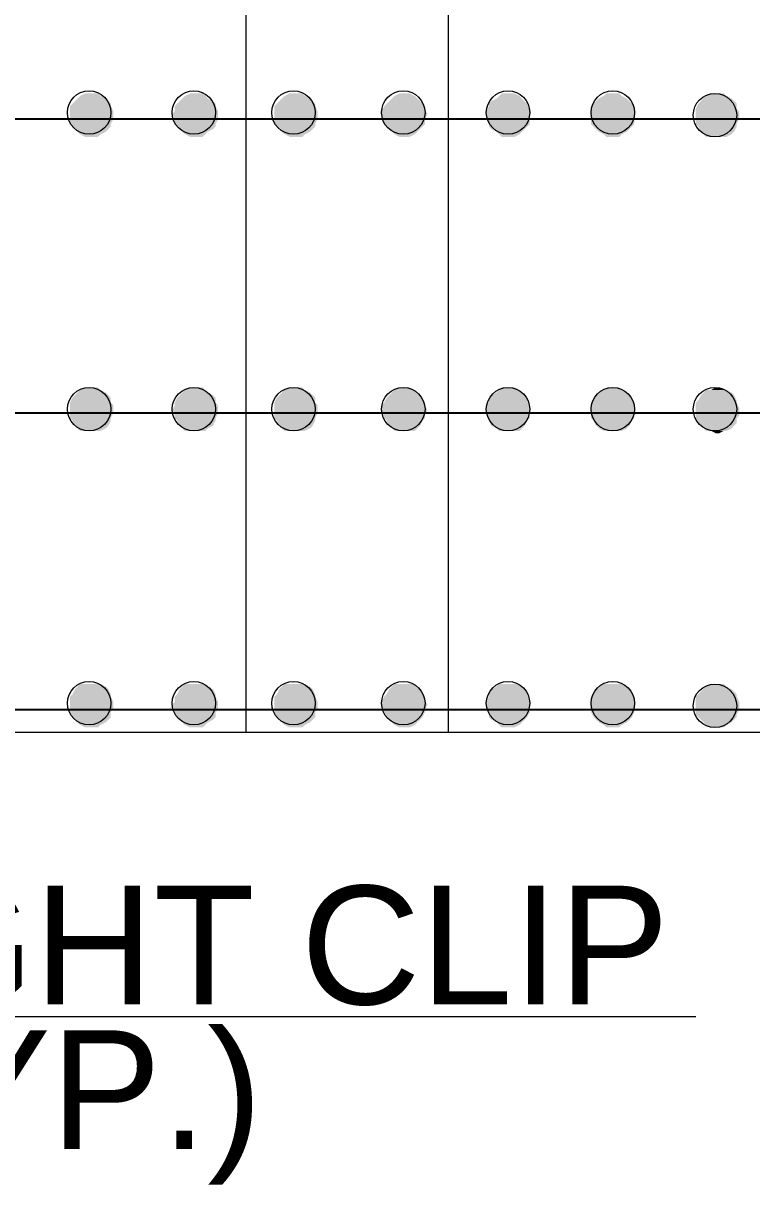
# Model space of a CAD drawing. Header units: inches. Extents: x 2 to 136, y 1 to 96.
# Drawn here: x 49.02 to 54.61, y 41.48 to 50.38 of the extents above; entities that cross this region are included whole.
import ezdxf

# ---------------------------------------------------------------- set-up
doc = ezdxf.new("R2010")
doc.units = ezdxf.units.IN
doc.header["$MEASUREMENT"] = 0
doc.layers.add('PDF_COLUMN', color=251, linetype='Continuous', true_color=0x636466)
doc.layers.add('PDF_Outer Line', color=165, linetype='Continuous', true_color=0x5258ac)
doc.layers.add('PDF_Girt', color=7, linetype='Continuous')
doc.layers.add('PDF_Text', color=7, linetype='Continuous')
doc.styles.add('PDF Arial', font='arial.ttf')

msp = doc.modelspace()

# ---------------------------------------------------------------- linework, layer by layer
at = {"layer": 'PDF_COLUMN', "lineweight": 0}
for centre in [(49.5282, 49.6914), (50.3311, 49.6914), (52.7397, 49.6914), (53.5426, 49.6914), (54.326, 49.6718), (49.5282, 47.4198), (50.3311, 47.4198), (52.7397, 47.4198), (53.5426, 47.4198), (54.326, 47.4198), (49.5282, 45.1677), (50.3311, 45.1677), (52.7397, 45.1677), (53.5426, 45.1677), (54.326, 45.1481)]:
    msp.add_circle(centre, 0.1665, dxfattribs=at)
at = {"layer": 'PDF_COLUMN', "color": 7, "lineweight": 0}
for centre in [(51.0948, 49.6914), (51.9368, 49.6914), (51.0948, 47.4198), (51.9368, 47.4198), (51.0948, 45.1677), (51.9368, 45.1677)]:
    msp.add_circle(centre, 0.1665, dxfattribs=at)
at = {"layer": 'PDF_COLUMN', "transparency": 33554559}
for points in [[(49.4988, 49.8382), (49.6163, 49.8186), (49.4596, 49.8186)], [(49.538, 49.8382), (49.5967, 49.8382), (49.4988, 49.8382)], [(49.5967, 49.8382), (49.4988, 49.8382), (49.6163, 49.8186)], [(49.5575, 49.8382), (49.538, 49.8382), (49.5967, 49.8382)], [(50.3017, 49.8382), (50.4192, 49.8186), (50.2625, 49.8186)], [(50.3213, 49.8382), (50.3996, 49.8382), (50.3017, 49.8382)], [(50.3996, 49.8382), (50.3017, 49.8382), (50.4192, 49.8186)], [(50.3604, 49.8382), (50.3213, 49.8382), (50.3996, 49.8382)], [(52.6908, 49.8382), (52.8279, 49.8186), (52.6712, 49.8186)], [(52.73, 49.8382), (52.7887, 49.8382), (52.6908, 49.8382)], [(52.7887, 49.8382), (52.6908, 49.8382), (52.8279, 49.8186)], [(52.7691, 49.8382), (52.73, 49.8382), (52.7887, 49.8382)], [(53.4937, 49.8382), (53.6112, 49.8186), (53.4741, 49.8186)], [(53.5328, 49.8382), (53.5916, 49.8382), (53.4937, 49.8382)], [(53.5916, 49.8382), (53.4937, 49.8382), (53.6112, 49.8186)], [(53.5524, 49.8382), (53.5328, 49.8382), (53.5916, 49.8382)], [(54.2966, 49.8382), (54.4141, 49.8186), (54.2574, 49.8186)], [(54.3357, 49.8382), (54.3945, 49.8382), (54.2966, 49.8382)], [(54.3945, 49.8382), (54.2966, 49.8382), (54.4141, 49.8186)], [(54.3553, 49.8382), (54.3357, 49.8382), (54.3945, 49.8382)], [(49.4009, 49.7599), (49.6946, 49.7403), (49.3813, 49.7403)], [(49.6946, 49.7403), (49.3813, 49.7403), (49.7142, 49.7011)], [(49.3813, 49.7403), (49.7142, 49.7011), (49.3813, 49.7011)], [(49.4205, 49.7795), (49.6946, 49.7599), (49.4009, 49.7599)], [(49.6946, 49.7599), (49.4009, 49.7599), (49.6946, 49.7403)], [(49.44, 49.7991), (49.675, 49.7795), (49.4205, 49.7795)], [(49.675, 49.7795), (49.4205, 49.7795), (49.6946, 49.7599)], [(49.4596, 49.8186), (49.6555, 49.7991), (49.44, 49.7991)], [(49.6555, 49.7991), (49.44, 49.7991), (49.675, 49.7795)], [(49.6163, 49.8186), (49.4596, 49.8186), (49.6555, 49.7991)], [(50.2038, 49.7599), (50.4975, 49.7403), (50.1842, 49.7403)], [(50.4975, 49.7403), (50.1842, 49.7403), (50.5171, 49.7011)], [(50.1842, 49.7403), (50.5171, 49.7011), (50.1842, 49.7011)], [(50.2234, 49.7795), (50.4975, 49.7599), (50.2038, 49.7599)], [(50.4975, 49.7599), (50.2038, 49.7599), (50.4975, 49.7403)], [(50.2429, 49.7991), (50.4779, 49.7795), (50.2234, 49.7795)], [(50.4779, 49.7795), (50.2234, 49.7795), (50.4975, 49.7599)], [(50.2625, 49.8186), (50.4388, 49.7991), (50.2429, 49.7991)], [(50.4388, 49.7991), (50.2429, 49.7991), (50.4779, 49.7795)], [(50.4192, 49.8186), (50.2625, 49.8186), (50.4388, 49.7991)], [(52.5929, 49.7403), (52.9062, 49.7011), (52.5733, 49.7011)], [(52.6125, 49.7795), (52.8866, 49.7599), (52.5929, 49.7599)], [(52.8866, 49.7599), (52.5929, 49.7599), (52.9062, 49.7403)], [(52.5929, 49.7599), (52.9062, 49.7403), (52.5929, 49.7403)], [(52.9062, 49.7403), (52.5929, 49.7403), (52.9062, 49.7011)], [(52.6516, 49.7991), (52.867, 49.7795), (52.6125, 49.7795)], [(52.867, 49.7795), (52.6125, 49.7795), (52.8866, 49.7599)], [(52.6712, 49.8186), (52.8474, 49.7991), (52.6516, 49.7991)], [(52.8474, 49.7991), (52.6516, 49.7991), (52.867, 49.7795)], [(52.8279, 49.8186), (52.6712, 49.8186), (52.8474, 49.7991)], [(53.3958, 49.7599), (53.7091, 49.7403), (53.3762, 49.7403)], [(53.7091, 49.7403), (53.3762, 49.7403), (53.7091, 49.7011)], [(53.3762, 49.7403), (53.7091, 49.7011), (53.3762, 49.7011)], [(53.4154, 49.7795), (53.6895, 49.7599), (53.3958, 49.7599)], [(53.6895, 49.7599), (53.3958, 49.7599), (53.7091, 49.7403)], [(53.4349, 49.7991), (53.6699, 49.7795), (53.4154, 49.7795)], [(53.6699, 49.7795), (53.4154, 49.7795), (53.6895, 49.7599)], [(53.4741, 49.8186), (53.6503, 49.7991), (53.4349, 49.7991)], [(53.6503, 49.7991), (53.4349, 49.7991), (53.6699, 49.7795)], [(53.6112, 49.8186), (53.4741, 49.8186), (53.6503, 49.7991)], [(54.1987, 49.7599), (54.4924, 49.7207), (54.1791, 49.7207)], [(54.2182, 49.7795), (54.4924, 49.7599), (54.1987, 49.7599)], [(54.4924, 49.7599), (54.1987, 49.7599), (54.4924, 49.7207)], [(54.2378, 49.7991), (54.4728, 49.7795), (54.2182, 49.7795)], [(54.4728, 49.7795), (54.2182, 49.7795), (54.4924, 49.7599)], [(54.2574, 49.8186), (54.4532, 49.7991), (54.2378, 49.7991)], [(54.4532, 49.7991), (54.2378, 49.7991), (54.4728, 49.7795)], [(54.4141, 49.8186), (54.2574, 49.8186), (54.4532, 49.7991)], [(49.7142, 49.7011), (49.3813, 49.7011), (49.7142, 49.6816)], [(49.3813, 49.7011), (49.7142, 49.6816), (49.3813, 49.6816)], [(49.7142, 49.6816), (49.3813, 49.6816), (49.7142, 49.6424)], [(49.3813, 49.6816), (49.7142, 49.6424), (49.3813, 49.6424)], [(50.1842, 49.7011), (50.5171, 49.6816), (50.1646, 49.6816)], [(50.5171, 49.6816), (50.1646, 49.6816), (50.5171, 49.6424)], [(50.1646, 49.6816), (50.5171, 49.6424), (50.1842, 49.6424)], [(50.5171, 49.7011), (50.1842, 49.7011), (50.5171, 49.6816)], [(52.9062, 49.7011), (52.5733, 49.7011), (52.9062, 49.6816)], [(52.5733, 49.7011), (52.9062, 49.6816), (52.5733, 49.6816)], [(52.9062, 49.6816), (52.5733, 49.6816), (52.9062, 49.6424)], [(52.5733, 49.6816), (52.9062, 49.6424), (52.5733, 49.6424)], [(53.7091, 49.7011), (53.3762, 49.7011), (53.7091, 49.6816)], [(53.3762, 49.7011), (53.7091, 49.6816), (53.3762, 49.6816)], [(53.7091, 49.6816), (53.3762, 49.6816), (53.7091, 49.6424)], [(53.3762, 49.6816), (53.7091, 49.6424), (53.3762, 49.6424)], [(54.4924, 49.7207), (54.1791, 49.7207), (54.512, 49.7011)], [(54.1791, 49.7207), (54.512, 49.7011), (54.1791, 49.7011)], [(54.512, 49.7011), (54.1791, 49.7011), (54.512, 49.662)], [(54.1791, 49.7011), (54.512, 49.662), (54.1791, 49.662)], [(54.512, 49.662), (54.1791, 49.662), (54.512, 49.6424)], [(54.1791, 49.662), (54.512, 49.6424), (54.1791, 49.6424)], [(49.7142, 49.6424), (49.3813, 49.6424), (49.6946, 49.6032)], [(49.3813, 49.6424), (49.6946, 49.6032), (49.3813, 49.6032)], [(49.6946, 49.6032), (49.3813, 49.6032), (49.6946, 49.5836)], [(49.3813, 49.6032), (49.6946, 49.5836), (49.4009, 49.5836)], [(49.6946, 49.5836), (49.4009, 49.5836), (49.675, 49.5641)], [(49.4009, 49.5836), (49.675, 49.5641), (49.4205, 49.5641)], [(49.675, 49.5641), (49.4205, 49.5641), (49.6555, 49.5445)], [(49.4205, 49.5641), (49.6555, 49.5445), (49.44, 49.5445)], [(50.5171, 49.6424), (50.1842, 49.6424), (50.4975, 49.6032)], [(50.1842, 49.6424), (50.4975, 49.6032), (50.1842, 49.6032)], [(50.4975, 49.6032), (50.1842, 49.6032), (50.4975, 49.5836)], [(50.1842, 49.6032), (50.4975, 49.5836), (50.2038, 49.5836)], [(50.4975, 49.5836), (50.2038, 49.5836), (50.4779, 49.5641)], [(50.2038, 49.5836), (50.4779, 49.5641), (50.2234, 49.5641)], [(50.4779, 49.5641), (50.2234, 49.5641), (50.4388, 49.5445)], [(50.2234, 49.5641), (50.4388, 49.5445), (50.2429, 49.5445)], [(52.9062, 49.6424), (52.5733, 49.6424), (52.9062, 49.6032)], [(52.5733, 49.6424), (52.9062, 49.6032), (52.5929, 49.6032)], [(52.9062, 49.6032), (52.5929, 49.6032), (52.8866, 49.5836)], [(52.5929, 49.6032), (52.8866, 49.5836), (52.5929, 49.5836)], [(52.8866, 49.5836), (52.5929, 49.5836), (52.867, 49.5641)], [(52.5929, 49.5836), (52.867, 49.5641), (52.6125, 49.5641)], [(52.867, 49.5641), (52.6125, 49.5641), (52.8474, 49.5445)], [(52.6125, 49.5641), (52.8474, 49.5445), (52.6516, 49.5445)], [(53.7091, 49.6424), (53.3762, 49.6424), (53.7091, 49.6032)], [(53.3762, 49.6424), (53.7091, 49.6032), (53.3762, 49.6032)], [(53.7091, 49.6032), (53.3762, 49.6032), (53.6895, 49.5836)], [(53.3762, 49.6032), (53.6895, 49.5836), (53.3958, 49.5836)], [(53.6895, 49.5836), (53.3958, 49.5836), (53.6699, 49.5641)], [(53.3958, 49.5836), (53.6699, 49.5641), (53.4154, 49.5641)], [(53.6699, 49.5641), (53.4154, 49.5641), (53.6503, 49.5445)], [(53.4154, 49.5641), (53.6503, 49.5445), (53.4349, 49.5445)], [(54.512, 49.6424), (54.1791, 49.6424), (54.4924, 49.6032)], [(54.1791, 49.6424), (54.4924, 49.6032), (54.1791, 49.6032)], [(54.4924, 49.6032), (54.1791, 49.6032), (54.4924, 49.5836)], [(54.1791, 49.6032), (54.4924, 49.5836), (54.1987, 49.5836)], [(54.4924, 49.5836), (54.1987, 49.5836), (54.4728, 49.5445)], [(54.1987, 49.5836), (54.4728, 49.5445), (54.2182, 49.5445)], [(49.6555, 49.5445), (49.44, 49.5445), (49.6163, 49.5249)], [(49.44, 49.5445), (49.6163, 49.5249), (49.4596, 49.5249)], [(49.6163, 49.5249), (49.4596, 49.5249), (49.5967, 49.5053)], [(49.4596, 49.5249), (49.5967, 49.5053), (49.4988, 49.5053)], [(49.5967, 49.5053), (49.4988, 49.5053), (49.5575, 49.5053)], [(49.4988, 49.5053), (49.5575, 49.5053), (49.538, 49.5053)], [(50.4388, 49.5445), (50.2429, 49.5445), (50.4192, 49.5249)], [(50.2429, 49.5445), (50.4192, 49.5249), (50.2625, 49.5249)], [(50.4192, 49.5249), (50.2625, 49.5249), (50.3996, 49.5053)], [(50.2625, 49.5249), (50.3996, 49.5053), (50.3017, 49.5053)], [(50.3996, 49.5053), (50.3017, 49.5053), (50.3604, 49.5053)], [(50.3017, 49.5053), (50.3604, 49.5053), (50.3213, 49.5053)], [(52.8474, 49.5445), (52.6516, 49.5445), (52.8279, 49.5249)], [(52.6516, 49.5445), (52.8279, 49.5249), (52.6712, 49.5249)], [(52.8279, 49.5249), (52.6712, 49.5249), (52.7887, 49.5053)], [(52.6712, 49.5249), (52.7887, 49.5053), (52.6908, 49.5053)], [(52.7887, 49.5053), (52.6908, 49.5053), (52.7691, 49.5053)], [(52.6908, 49.5053), (52.7691, 49.5053), (52.73, 49.5053)], [(53.6503, 49.5445), (53.4349, 49.5445), (53.6112, 49.5249)], [(53.4349, 49.5445), (53.6112, 49.5249), (53.4741, 49.5249)], [(53.6112, 49.5249), (53.4741, 49.5249), (53.5916, 49.5053)], [(53.4741, 49.5249), (53.5916, 49.5053), (53.4937, 49.5053)], [(53.5916, 49.5053), (53.4937, 49.5053), (53.5524, 49.5053)], [(53.4937, 49.5053), (53.5524, 49.5053), (53.5328, 49.5053)], [(54.4728, 49.5445), (54.2182, 49.5445), (54.4532, 49.5249)], [(54.2182, 49.5445), (54.4532, 49.5249), (54.2378, 49.5249)], [(54.4532, 49.5249), (54.2378, 49.5249), (54.4141, 49.5053)], [(54.2378, 49.5249), (54.4141, 49.5053), (54.2574, 49.5053)], [(54.4141, 49.5053), (54.2574, 49.5053), (54.3945, 49.5053)], [(54.2574, 49.5053), (54.3945, 49.5053), (54.2966, 49.5053)], [(54.3945, 49.5053), (54.2966, 49.5053), (54.3553, 49.5053)], [(54.2966, 49.5053), (54.3553, 49.5053), (54.3357, 49.5053)], [(49.4205, 47.5275), (49.6946, 47.5079), (49.4009, 47.5079)], [(49.44, 47.547), (49.675, 47.5275), (49.4205, 47.5275)], [(49.675, 47.5275), (49.4205, 47.5275), (49.6946, 47.5079)], [(49.4596, 47.5666), (49.6555, 47.547), (49.44, 47.547)], [(49.6555, 47.547), (49.44, 47.547), (49.675, 47.5275)], [(49.4988, 47.5862), (49.6163, 47.5666), (49.4596, 47.5666)], [(49.6163, 47.5666), (49.4596, 47.5666), (49.6555, 47.547)], [(49.538, 47.5862), (49.5967, 47.5862), (49.4988, 47.5862)], [(49.5967, 47.5862), (49.4988, 47.5862), (49.6163, 47.5666)], [(49.5575, 47.5862), (49.538, 47.5862), (49.5967, 47.5862)], [(50.2234, 47.5275), (50.4975, 47.5079), (50.2038, 47.5079)], [(50.2429, 47.547), (50.4779, 47.5275), (50.2234, 47.5275)], [(50.4779, 47.5275), (50.2234, 47.5275), (50.4975, 47.5079)], [(50.2625, 47.5666), (50.4388, 47.547), (50.2429, 47.547)], [(50.4388, 47.547), (50.2429, 47.547), (50.4779, 47.5275)], [(50.3017, 47.5862), (50.4192, 47.5666), (50.2625, 47.5666)], [(50.4192, 47.5666), (50.2625, 47.5666), (50.4388, 47.547)], [(50.3213, 47.5862), (50.3996, 47.5862), (50.3017, 47.5862)], [(50.3996, 47.5862), (50.3017, 47.5862), (50.4192, 47.5666)], [(50.3604, 47.5862), (50.3213, 47.5862), (50.3996, 47.5862)], [(52.6125, 47.5275), (52.8866, 47.5079), (52.5929, 47.5079)], [(52.6516, 47.547), (52.867, 47.5275), (52.6125, 47.5275)], [(52.867, 47.5275), (52.6125, 47.5275), (52.8866, 47.5079)], [(52.6712, 47.5666), (52.8474, 47.547), (52.6516, 47.547)], [(52.8474, 47.547), (52.6516, 47.547), (52.867, 47.5275)], [(52.6908, 47.5862), (52.8279, 47.5666), (52.6712, 47.5666)], [(52.8279, 47.5666), (52.6712, 47.5666), (52.8474, 47.547)], [(52.73, 47.5862), (52.7887, 47.5862), (52.6908, 47.5862)], [(52.7887, 47.5862), (52.6908, 47.5862), (52.8279, 47.5666)], [(52.7691, 47.5862), (52.73, 47.5862), (52.7887, 47.5862)], [(53.4154, 47.5275), (53.6895, 47.5079), (53.3958, 47.5079)], [(53.4349, 47.547), (53.6699, 47.5275), (53.4154, 47.5275)], [(53.6699, 47.5275), (53.4154, 47.5275), (53.6895, 47.5079)], [(53.4741, 47.5666), (53.6503, 47.547), (53.4349, 47.547)], [(53.6503, 47.547), (53.4349, 47.547), (53.6699, 47.5275)], [(53.4937, 47.5862), (53.6112, 47.5666), (53.4741, 47.5666)], [(53.6112, 47.5666), (53.4741, 47.5666), (53.6503, 47.547)], [(53.5328, 47.5862), (53.5916, 47.5862), (53.4937, 47.5862)], [(53.5916, 47.5862), (53.4937, 47.5862), (53.6112, 47.5666)], [(53.5524, 47.5862), (53.5328, 47.5862), (53.5916, 47.5862)], [(54.2182, 47.5275), (54.4924, 47.4883), (54.1987, 47.4883)], [(54.2378, 47.547), (54.4728, 47.5275), (54.2182, 47.5275)], [(54.4728, 47.5275), (54.2182, 47.5275), (54.4924, 47.4883)], [(54.2574, 47.5666), (54.4532, 47.547), (54.2378, 47.547)], [(54.4532, 47.547), (54.2378, 47.547), (54.4728, 47.5275)], [(54.2966, 47.5666), (54.4141, 47.5666), (54.2574, 47.5666)], [(54.4141, 47.5666), (54.2574, 47.5666), (54.4532, 47.547)], [(54.3357, 47.5862), (54.3945, 47.5666), (54.2966, 47.5666)], [(54.3945, 47.5666), (54.2966, 47.5666), (54.4141, 47.5666)], [(54.3553, 47.5862), (54.3357, 47.5862), (54.3945, 47.5666)], [(49.4009, 47.5079), (49.6946, 47.4687), (49.3813, 47.4687)], [(49.6946, 47.4687), (49.3813, 47.4687), (49.7142, 47.4491)], [(49.3813, 47.4687), (49.7142, 47.4491), (49.3813, 47.4491)], [(49.7142, 47.4491), (49.3813, 47.4491), (49.7142, 47.41)], [(49.3813, 47.4491), (49.7142, 47.41), (49.3813, 47.41)], [(49.6946, 47.5079), (49.4009, 47.5079), (49.6946, 47.4687)], [(50.1842, 47.4491), (50.5171, 47.41), (50.1646, 47.41)], [(50.2038, 47.5079), (50.4975, 47.4687), (50.1842, 47.4687)], [(50.4975, 47.4687), (50.1842, 47.4687), (50.5171, 47.4491)], [(50.1842, 47.4687), (50.5171, 47.4491), (50.1842, 47.4491)], [(50.5171, 47.4491), (50.1842, 47.4491), (50.5171, 47.41)], [(50.4975, 47.5079), (50.2038, 47.5079), (50.4975, 47.4687)], [(52.5929, 47.4687), (52.9062, 47.4491), (52.5733, 47.4491)], [(52.9062, 47.4491), (52.5733, 47.4491), (52.9062, 47.41)], [(52.5733, 47.4491), (52.9062, 47.41), (52.5733, 47.41)], [(52.8866, 47.5079), (52.5929, 47.5079), (52.9062, 47.4687)], [(52.5929, 47.5079), (52.9062, 47.4687), (52.5929, 47.4687)], [(52.9062, 47.4687), (52.5929, 47.4687), (52.9062, 47.4491)], [(53.3958, 47.5079), (53.7091, 47.4687), (53.3762, 47.4687)], [(53.7091, 47.4687), (53.3762, 47.4687), (53.7091, 47.4491)], [(53.3762, 47.4687), (53.7091, 47.4491), (53.3762, 47.4491)], [(53.7091, 47.4491), (53.3762, 47.4491), (53.7091, 47.41)], [(53.3762, 47.4491), (53.7091, 47.41), (53.3762, 47.41)], [(53.6895, 47.5079), (53.3958, 47.5079), (53.7091, 47.4687)], [(54.1987, 47.4883), (54.4924, 47.4687), (54.1791, 47.4687)], [(54.4924, 47.4687), (54.1791, 47.4687), (54.512, 47.4295)], [(54.1791, 47.4687), (54.512, 47.4295), (54.1791, 47.4295)], [(54.512, 47.4295), (54.1791, 47.4295), (54.512, 47.41)], [(54.1791, 47.4295), (54.512, 47.41), (54.1791, 47.41)], [(54.4924, 47.4883), (54.1987, 47.4883), (54.4924, 47.4687)], [(49.7142, 47.41), (49.3813, 47.41), (49.7142, 47.3904)], [(49.3813, 47.41), (49.7142, 47.3904), (49.3813, 47.3904)], [(49.7142, 47.3904), (49.3813, 47.3904), (49.6946, 47.3512)], [(49.3813, 47.3904), (49.6946, 47.3512), (49.3813, 47.3512)], [(49.6946, 47.3512), (49.3813, 47.3512), (49.6946, 47.3316)], [(49.3813, 47.3512), (49.6946, 47.3316), (49.4009, 47.3316)], [(50.5171, 47.41), (50.1646, 47.41), (50.5171, 47.3904)], [(50.1646, 47.41), (50.5171, 47.3904), (50.1842, 47.3904)], [(50.5171, 47.3904), (50.1842, 47.3904), (50.4975, 47.3512)], [(50.1842, 47.3904), (50.4975, 47.3512), (50.1842, 47.3512)], [(50.4975, 47.3512), (50.1842, 47.3512), (50.4975, 47.3316)], [(50.1842, 47.3512), (50.4975, 47.3316), (50.2038, 47.3316)], [(52.9062, 47.41), (52.5733, 47.41), (52.9062, 47.3904)], [(52.5733, 47.41), (52.9062, 47.3904), (52.5733, 47.3904)], [(52.9062, 47.3904), (52.5733, 47.3904), (52.9062, 47.3512)], [(52.5733, 47.3904), (52.9062, 47.3512), (52.5929, 47.3512)], [(52.9062, 47.3512), (52.5929, 47.3512), (52.8866, 47.3316)], [(52.5929, 47.3512), (52.8866, 47.3316), (52.5929, 47.3316)], [(53.7091, 47.41), (53.3762, 47.41), (53.7091, 47.3904)], [(53.3762, 47.41), (53.7091, 47.3904), (53.3762, 47.3904)], [(53.7091, 47.3904), (53.3762, 47.3904), (53.7091, 47.3512)], [(53.3762, 47.3904), (53.7091, 47.3512), (53.3762, 47.3512)], [(53.7091, 47.3512), (53.3762, 47.3512), (53.6895, 47.3316)], [(53.3762, 47.3512), (53.6895, 47.3316), (53.3958, 47.3316)], [(54.512, 47.41), (54.1791, 47.41), (54.512, 47.3708)], [(54.1791, 47.41), (54.512, 47.3708), (54.1791, 47.3708)], [(54.512, 47.3708), (54.1791, 47.3708), (54.4924, 47.3512)], [(54.1791, 47.3708), (54.4924, 47.3512), (54.1791, 47.3512)], [(54.4924, 47.3512), (54.1791, 47.3512), (54.4924, 47.312)], [(54.1791, 47.3512), (54.4924, 47.312), (54.1987, 47.312)], [(49.6946, 47.3316), (49.4009, 47.3316), (49.675, 47.2925)], [(49.4009, 47.3316), (49.675, 47.2925), (49.4205, 47.2925)], [(49.675, 47.2925), (49.4205, 47.2925), (49.6555, 47.2729)], [(49.4205, 47.2925), (49.6555, 47.2729), (49.44, 47.2729)], [(49.6555, 47.2729), (49.44, 47.2729), (49.6163, 47.2533)], [(49.44, 47.2729), (49.6163, 47.2533), (49.4596, 47.2533)], [(49.6163, 47.2533), (49.4596, 47.2533), (49.5967, 47.2533)], [(49.4596, 47.2533), (49.5967, 47.2533), (49.4988, 47.2533)], [(49.5967, 47.2533), (49.4988, 47.2533), (49.5575, 47.2533)], [(49.4988, 47.2533), (49.5575, 47.2533), (49.538, 47.2533)], [(50.4975, 47.3316), (50.2038, 47.3316), (50.4779, 47.2925)], [(50.2038, 47.3316), (50.4779, 47.2925), (50.2234, 47.2925)], [(50.4779, 47.2925), (50.2234, 47.2925), (50.4388, 47.2729)], [(50.2234, 47.2925), (50.4388, 47.2729), (50.2429, 47.2729)], [(50.4388, 47.2729), (50.2429, 47.2729), (50.4192, 47.2533)], [(50.2429, 47.2729), (50.4192, 47.2533), (50.2625, 47.2533)], [(50.4192, 47.2533), (50.2625, 47.2533), (50.3996, 47.2533)], [(50.2625, 47.2533), (50.3996, 47.2533), (50.3017, 47.2533)], [(50.3996, 47.2533), (50.3017, 47.2533), (50.3604, 47.2533)], [(50.3017, 47.2533), (50.3604, 47.2533), (50.3213, 47.2533)], [(52.8866, 47.3316), (52.5929, 47.3316), (52.867, 47.2925)], [(52.5929, 47.3316), (52.867, 47.2925), (52.6125, 47.2925)], [(52.867, 47.2925), (52.6125, 47.2925), (52.8474, 47.2729)], [(52.6125, 47.2925), (52.8474, 47.2729), (52.6516, 47.2729)], [(52.8474, 47.2729), (52.6516, 47.2729), (52.8279, 47.2533)], [(52.6516, 47.2729), (52.8279, 47.2533), (52.6712, 47.2533)], [(52.8279, 47.2533), (52.6712, 47.2533), (52.7887, 47.2533)], [(52.6712, 47.2533), (52.7887, 47.2533), (52.6908, 47.2533)], [(52.7887, 47.2533), (52.6908, 47.2533), (52.7691, 47.2533)], [(52.6908, 47.2533), (52.7691, 47.2533), (52.73, 47.2533)], [(53.6895, 47.3316), (53.3958, 47.3316), (53.6699, 47.2925)], [(53.3958, 47.3316), (53.6699, 47.2925), (53.4154, 47.2925)], [(53.6699, 47.2925), (53.4154, 47.2925), (53.6503, 47.2729)], [(53.4154, 47.2925), (53.6503, 47.2729), (53.4349, 47.2729)], [(53.6503, 47.2729), (53.4349, 47.2729), (53.6112, 47.2533)], [(53.4349, 47.2729), (53.6112, 47.2533), (53.4741, 47.2533)], [(53.6112, 47.2533), (53.4741, 47.2533), (53.5916, 47.2533)], [(53.4741, 47.2533), (53.5916, 47.2533), (53.4937, 47.2533)], [(53.5916, 47.2533), (53.4937, 47.2533), (53.5524, 47.2533)], [(53.4937, 47.2533), (53.5524, 47.2533), (53.5328, 47.2533)], [(54.4924, 47.312), (54.1987, 47.312), (54.4728, 47.2925)], [(54.1987, 47.312), (54.4728, 47.2925), (54.2182, 47.2925)], [(54.4728, 47.2925), (54.2182, 47.2925), (54.4532, 47.2729)], [(54.2182, 47.2925), (54.4532, 47.2729), (54.2378, 47.2729)], [(54.4532, 47.2729), (54.2378, 47.2729), (54.4141, 47.2533)], [(54.2378, 47.2729), (54.4141, 47.2533), (54.2574, 47.2533)], [(54.4141, 47.2533), (54.2574, 47.2533), (54.3945, 47.2533)], [(54.2574, 47.2533), (54.3945, 47.2533), (54.2966, 47.2533)], [(54.3945, 47.2533), (54.2966, 47.2533), (54.3553, 47.2337)], [(54.2966, 47.2533), (54.3553, 47.2337), (54.3357, 47.2337)], [(49.44, 45.295), (49.675, 45.2754), (49.4205, 45.2754)], [(49.4596, 45.3146), (49.6555, 45.295), (49.44, 45.295)], [(49.6555, 45.295), (49.44, 45.295), (49.675, 45.2754)], [(49.4988, 45.3146), (49.6163, 45.3146), (49.4596, 45.3146)], [(49.6163, 45.3146), (49.4596, 45.3146), (49.6555, 45.295)], [(49.538, 45.3146), (49.5967, 45.3146), (49.4988, 45.3146)], [(49.5967, 45.3146), (49.4988, 45.3146), (49.6163, 45.3146)], [(49.5575, 45.3146), (49.538, 45.3146), (49.5967, 45.3146)], [(50.2429, 45.295), (50.4779, 45.2754), (50.2234, 45.2754)], [(50.2625, 45.3146), (50.4388, 45.295), (50.2429, 45.295)], [(50.4388, 45.295), (50.2429, 45.295), (50.4779, 45.2754)], [(50.3017, 45.3146), (50.4192, 45.3146), (50.2625, 45.3146)], [(50.4192, 45.3146), (50.2625, 45.3146), (50.4388, 45.295)], [(50.3213, 45.3146), (50.3996, 45.3146), (50.3017, 45.3146)], [(50.3996, 45.3146), (50.3017, 45.3146), (50.4192, 45.3146)], [(50.3604, 45.3146), (50.3213, 45.3146), (50.3996, 45.3146)], [(52.6516, 45.295), (52.867, 45.2754), (52.6125, 45.2754)], [(52.6712, 45.3146), (52.8474, 45.295), (52.6516, 45.295)], [(52.8474, 45.295), (52.6516, 45.295), (52.867, 45.2754)], [(52.6908, 45.3146), (52.8279, 45.3146), (52.6712, 45.3146)], [(52.8279, 45.3146), (52.6712, 45.3146), (52.8474, 45.295)], [(52.73, 45.3146), (52.7887, 45.3146), (52.6908, 45.3146)], [(52.7887, 45.3146), (52.6908, 45.3146), (52.8279, 45.3146)], [(52.7691, 45.3146), (52.73, 45.3146), (52.7887, 45.3146)], [(53.4349, 45.295), (53.6699, 45.2754), (53.4154, 45.2754)], [(53.4741, 45.3146), (53.6503, 45.295), (53.4349, 45.295)], [(53.6503, 45.295), (53.4349, 45.295), (53.6699, 45.2754)], [(53.4937, 45.3146), (53.6112, 45.3146), (53.4741, 45.3146)], [(53.6112, 45.3146), (53.4741, 45.3146), (53.6503, 45.295)], [(53.5328, 45.3146), (53.5916, 45.3146), (53.4937, 45.3146)], [(53.5916, 45.3146), (53.4937, 45.3146), (53.6112, 45.3146)], [(53.5524, 45.3146), (53.5328, 45.3146), (53.5916, 45.3146)], [(54.2574, 45.295), (54.4532, 45.2754), (54.2378, 45.2754)], [(54.2966, 45.3146), (54.4141, 45.295), (54.2574, 45.295)], [(54.4141, 45.295), (54.2574, 45.295), (54.4532, 45.2754)], [(54.3357, 45.3146), (54.3945, 45.3146), (54.2966, 45.3146)], [(54.3945, 45.3146), (54.2966, 45.3146), (54.4141, 45.295)], [(54.3553, 45.3146), (54.3357, 45.3146), (54.3945, 45.3146)], [(49.4009, 45.2363), (49.6946, 45.2167), (49.3813, 45.2167)], [(49.6946, 45.2167), (49.3813, 45.2167), (49.7142, 45.1775)], [(49.3813, 45.2167), (49.7142, 45.1775), (49.3813, 45.1775)], [(49.4205, 45.2754), (49.6946, 45.2363), (49.4009, 45.2363)], [(49.6946, 45.2363), (49.4009, 45.2363), (49.6946, 45.2167)], [(49.675, 45.2754), (49.4205, 45.2754), (49.6946, 45.2363)], [(50.2038, 45.2363), (50.4975, 45.2167), (50.1842, 45.2167)], [(50.4975, 45.2167), (50.1842, 45.2167), (50.5171, 45.1775)], [(50.1842, 45.2167), (50.5171, 45.1775), (50.1842, 45.1775)], [(50.2234, 45.2754), (50.4975, 45.2363), (50.2038, 45.2363)], [(50.4975, 45.2363), (50.2038, 45.2363), (50.4975, 45.2167)], [(50.4779, 45.2754), (50.2234, 45.2754), (50.4975, 45.2363)], [(52.5929, 45.2167), (52.9062, 45.1775), (52.5733, 45.1775)], [(52.6125, 45.2754), (52.8866, 45.2363), (52.5929, 45.2363)], [(52.8866, 45.2363), (52.5929, 45.2363), (52.9062, 45.2167)], [(52.5929, 45.2363), (52.9062, 45.2167), (52.5929, 45.2167)], [(52.9062, 45.2167), (52.5929, 45.2167), (52.9062, 45.1775)], [(52.867, 45.2754), (52.6125, 45.2754), (52.8866, 45.2363)], [(53.3958, 45.2363), (53.7091, 45.2167), (53.3762, 45.2167)], [(53.7091, 45.2167), (53.3762, 45.2167), (53.7091, 45.1775)], [(53.3762, 45.2167), (53.7091, 45.1775), (53.3762, 45.1775)], [(53.4154, 45.2754), (53.6895, 45.2363), (53.3958, 45.2363)], [(53.6895, 45.2363), (53.3958, 45.2363), (53.7091, 45.2167)], [(53.6699, 45.2754), (53.4154, 45.2754), (53.6895, 45.2363)], [(54.1987, 45.2363), (54.4924, 45.2167), (54.1791, 45.2167)], [(54.4924, 45.2167), (54.1791, 45.2167), (54.512, 45.1775)], [(54.1791, 45.2167), (54.512, 45.1775), (54.1791, 45.1775)], [(54.2182, 45.2559), (54.4924, 45.2363), (54.1987, 45.2363)], [(54.4924, 45.2363), (54.1987, 45.2363), (54.4924, 45.2167)], [(54.2378, 45.2754), (54.4728, 45.2559), (54.2182, 45.2559)], [(54.4728, 45.2559), (54.2182, 45.2559), (54.4924, 45.2363)], [(54.4532, 45.2754), (54.2378, 45.2754), (54.4728, 45.2559)], [(49.7142, 45.1775), (49.3813, 45.1775), (49.7142, 45.1579)], [(49.3813, 45.1775), (49.7142, 45.1579), (49.3813, 45.1579)], [(49.7142, 45.1579), (49.3813, 45.1579), (49.7142, 45.1188)], [(49.3813, 45.1579), (49.7142, 45.1188), (49.3813, 45.1188)], [(49.7142, 45.1188), (49.3813, 45.1188), (49.6946, 45.0992)], [(49.3813, 45.1188), (49.6946, 45.0992), (49.3813, 45.0992)], [(50.1842, 45.1775), (50.5171, 45.1579), (50.1646, 45.1579)], [(50.5171, 45.1579), (50.1646, 45.1579), (50.5171, 45.1188)], [(50.1646, 45.1579), (50.5171, 45.1188), (50.1842, 45.1188)], [(50.5171, 45.1775), (50.1842, 45.1775), (50.5171, 45.1579)], [(50.5171, 45.1188), (50.1842, 45.1188), (50.4975, 45.0992)], [(50.1842, 45.1188), (50.4975, 45.0992), (50.1842, 45.0992)], [(52.9062, 45.1775), (52.5733, 45.1775), (52.9062, 45.1579)], [(52.5733, 45.1775), (52.9062, 45.1579), (52.5733, 45.1579)], [(52.9062, 45.1579), (52.5733, 45.1579), (52.9062, 45.1188)], [(52.5733, 45.1579), (52.9062, 45.1188), (52.5733, 45.1188)], [(52.9062, 45.1188), (52.5733, 45.1188), (52.9062, 45.0992)], [(52.5733, 45.1188), (52.9062, 45.0992), (52.5929, 45.0992)], [(53.7091, 45.1775), (53.3762, 45.1775), (53.7091, 45.1579)], [(53.3762, 45.1775), (53.7091, 45.1579), (53.3762, 45.1579)], [(53.7091, 45.1579), (53.3762, 45.1579), (53.7091, 45.1188)], [(53.3762, 45.1579), (53.7091, 45.1188), (53.3762, 45.1188)], [(53.7091, 45.1188), (53.3762, 45.1188), (53.7091, 45.0992)], [(53.3762, 45.1188), (53.7091, 45.0992), (53.3762, 45.0992)], [(54.512, 45.1775), (54.1791, 45.1775), (54.512, 45.1384)], [(54.1791, 45.1775), (54.512, 45.1384), (54.1791, 45.1384)], [(54.512, 45.1384), (54.1791, 45.1384), (54.512, 45.1188)], [(54.1791, 45.1384), (54.512, 45.1188), (54.1791, 45.1188)], [(54.512, 45.1188), (54.1791, 45.1188), (54.4924, 45.0796)], [(54.1791, 45.1188), (54.4924, 45.0796), (54.1791, 45.0796)], [(49.6946, 45.0992), (49.3813, 45.0992), (49.6946, 45.06)], [(49.3813, 45.0992), (49.6946, 45.06), (49.4009, 45.06)], [(49.6946, 45.06), (49.4009, 45.06), (49.675, 45.0404)], [(49.4009, 45.06), (49.675, 45.0404), (49.4205, 45.0404)], [(49.675, 45.0404), (49.4205, 45.0404), (49.6555, 45.0209)], [(49.4205, 45.0404), (49.6555, 45.0209), (49.44, 45.0209)], [(49.6555, 45.0209), (49.44, 45.0209), (49.6163, 45.0013)], [(49.44, 45.0209), (49.6163, 45.0013), (49.4596, 45.0013)], [(50.4975, 45.0992), (50.1842, 45.0992), (50.4975, 45.06)], [(50.1842, 45.0992), (50.4975, 45.06), (50.2038, 45.06)], [(50.4975, 45.06), (50.2038, 45.06), (50.4779, 45.0404)], [(50.2038, 45.06), (50.4779, 45.0404), (50.2234, 45.0404)], [(50.4779, 45.0404), (50.2234, 45.0404), (50.4388, 45.0209)], [(50.2234, 45.0404), (50.4388, 45.0209), (50.2429, 45.0209)], [(50.4388, 45.0209), (50.2429, 45.0209), (50.4192, 45.0013)], [(50.2429, 45.0209), (50.4192, 45.0013), (50.2625, 45.0013)], [(52.9062, 45.0992), (52.5929, 45.0992), (52.8866, 45.06)], [(52.5929, 45.0992), (52.8866, 45.06), (52.5929, 45.06)], [(52.8866, 45.06), (52.5929, 45.06), (52.867, 45.0404)], [(52.5929, 45.06), (52.867, 45.0404), (52.6125, 45.0404)], [(52.867, 45.0404), (52.6125, 45.0404), (52.8474, 45.0209)], [(52.6125, 45.0404), (52.8474, 45.0209), (52.6516, 45.0209)], [(52.8474, 45.0209), (52.6516, 45.0209), (52.8279, 45.0013)], [(52.6516, 45.0209), (52.8279, 45.0013), (52.6712, 45.0013)], [(53.7091, 45.0992), (53.3762, 45.0992), (53.6895, 45.06)], [(53.3762, 45.0992), (53.6895, 45.06), (53.3958, 45.06)], [(53.6895, 45.06), (53.3958, 45.06), (53.6699, 45.0404)], [(53.3958, 45.06), (53.6699, 45.0404), (53.4154, 45.0404)], [(53.6699, 45.0404), (53.4154, 45.0404), (53.6503, 45.0209)], [(53.4154, 45.0404), (53.6503, 45.0209), (53.4349, 45.0209)], [(53.6503, 45.0209), (53.4349, 45.0209), (53.6112, 45.0013)], [(53.4349, 45.0209), (53.6112, 45.0013), (53.4741, 45.0013)], [(54.4924, 45.0796), (54.1791, 45.0796), (54.4924, 45.06)], [(54.1791, 45.0796), (54.4924, 45.06), (54.1987, 45.06)], [(54.4924, 45.06), (54.1987, 45.06), (54.4728, 45.0404)], [(54.1987, 45.06), (54.4728, 45.0404), (54.2182, 45.0404)], [(54.4728, 45.0404), (54.2182, 45.0404), (54.4532, 45.0209)], [(54.2182, 45.0404), (54.4532, 45.0209), (54.2378, 45.0209)], [(54.4532, 45.0209), (54.2378, 45.0209), (54.4141, 45.0013)], [(54.2378, 45.0209), (54.4141, 45.0013), (54.2574, 45.0013)], [(49.6163, 45.0013), (49.4596, 45.0013), (49.5967, 44.9817)], [(49.4596, 45.0013), (49.5967, 44.9817), (49.4988, 44.9817)], [(49.5967, 44.9817), (49.4988, 44.9817), (49.5575, 44.9817)], [(49.4988, 44.9817), (49.5575, 44.9817), (49.538, 44.9817)], [(50.4192, 45.0013), (50.2625, 45.0013), (50.3996, 44.9817)], [(50.2625, 45.0013), (50.3996, 44.9817), (50.3017, 44.9817)], [(50.3996, 44.9817), (50.3017, 44.9817), (50.3604, 44.9817)], [(50.3017, 44.9817), (50.3604, 44.9817), (50.3213, 44.9817)], [(52.8279, 45.0013), (52.6712, 45.0013), (52.7887, 44.9817)], [(52.6712, 45.0013), (52.7887, 44.9817), (52.6908, 44.9817)], [(52.7887, 44.9817), (52.6908, 44.9817), (52.7691, 44.9817)], [(52.6908, 44.9817), (52.7691, 44.9817), (52.73, 44.9817)], [(53.6112, 45.0013), (53.4741, 45.0013), (53.5916, 44.9817)], [(53.4741, 45.0013), (53.5916, 44.9817), (53.4937, 44.9817)], [(53.5916, 44.9817), (53.4937, 44.9817), (53.5524, 44.9817)], [(53.4937, 44.9817), (53.5524, 44.9817), (53.5328, 44.9817)], [(54.4141, 45.0013), (54.2574, 45.0013), (54.3945, 44.9817)], [(54.2574, 45.0013), (54.3945, 44.9817), (54.2966, 44.9817)], [(54.3945, 44.9817), (54.2966, 44.9817), (54.3553, 44.9817)], [(54.2966, 44.9817), (54.3553, 44.9817), (54.3357, 44.9817)]]:
    msp.add_solid(points, dxfattribs=at)
at = {"layer": 'PDF_COLUMN', "color": 7, "transparency": 33554559}
for points in [[(51.0654, 49.8382), (51.1829, 49.8186), (51.0262, 49.8186)], [(51.085, 49.8382), (51.1633, 49.8382), (51.0654, 49.8382)], [(51.1633, 49.8382), (51.0654, 49.8382), (51.1829, 49.8186)], [(51.1242, 49.8382), (51.085, 49.8382), (51.1633, 49.8382)], [(51.9075, 49.8382), (52.025, 49.8186), (51.8683, 49.8186)], [(51.9271, 49.8382), (51.9858, 49.8382), (51.9075, 49.8382)], [(51.9858, 49.8382), (51.9075, 49.8382), (52.025, 49.8186)], [(51.9662, 49.8382), (51.9271, 49.8382), (51.9858, 49.8382)], [(50.9675, 49.7599), (51.2612, 49.7403), (50.9479, 49.7403)], [(51.2612, 49.7403), (50.9479, 49.7403), (51.2808, 49.7011)], [(50.9479, 49.7403), (51.2808, 49.7011), (50.9479, 49.7011)], [(50.9871, 49.7795), (51.2612, 49.7599), (50.9675, 49.7599)], [(51.2612, 49.7599), (50.9675, 49.7599), (51.2612, 49.7403)], [(51.0067, 49.7991), (51.2417, 49.7795), (50.9871, 49.7795)], [(51.2417, 49.7795), (50.9871, 49.7795), (51.2612, 49.7599)], [(51.0262, 49.8186), (51.2221, 49.7991), (51.0067, 49.7991)], [(51.2221, 49.7991), (51.0067, 49.7991), (51.2417, 49.7795)], [(51.1829, 49.8186), (51.0262, 49.8186), (51.2221, 49.7991)], [(51.79, 49.7403), (52.1033, 49.7011), (51.7704, 49.7011)], [(51.8096, 49.7599), (52.1033, 49.7403), (51.79, 49.7403)], [(52.1033, 49.7403), (51.79, 49.7403), (52.1033, 49.7011)], [(51.8291, 49.7795), (52.0837, 49.7599), (51.8096, 49.7599)], [(52.0837, 49.7599), (51.8096, 49.7599), (52.1033, 49.7403)], [(51.8487, 49.7991), (52.0641, 49.7795), (51.8291, 49.7795)], [(52.0641, 49.7795), (51.8291, 49.7795), (52.0837, 49.7599)], [(51.8683, 49.8186), (52.0446, 49.7991), (51.8487, 49.7991)], [(52.0446, 49.7991), (51.8487, 49.7991), (52.0641, 49.7795)], [(52.025, 49.8186), (51.8683, 49.8186), (52.0446, 49.7991)], [(51.2808, 49.7011), (50.9479, 49.7011), (51.2808, 49.6816)], [(50.9479, 49.7011), (51.2808, 49.6816), (50.9479, 49.6816)], [(51.2808, 49.6816), (50.9479, 49.6816), (51.2808, 49.6424)], [(50.9479, 49.6816), (51.2808, 49.6424), (50.9479, 49.6424)], [(52.1033, 49.7011), (51.7704, 49.7011), (52.1229, 49.6816)], [(51.7704, 49.7011), (52.1229, 49.6816), (51.7704, 49.6816)], [(52.1229, 49.6816), (51.7704, 49.6816), (52.1033, 49.6424)], [(51.7704, 49.6816), (52.1033, 49.6424), (51.7704, 49.6424)], [(51.2808, 49.6424), (50.9479, 49.6424), (51.2612, 49.6032)], [(50.9479, 49.6424), (51.2612, 49.6032), (50.9479, 49.6032)], [(51.2612, 49.6032), (50.9479, 49.6032), (51.2612, 49.5836)], [(50.9479, 49.6032), (51.2612, 49.5836), (50.9675, 49.5836)], [(51.2612, 49.5836), (50.9675, 49.5836), (51.2417, 49.5641)], [(50.9675, 49.5836), (51.2417, 49.5641), (50.9871, 49.5641)], [(51.2417, 49.5641), (50.9871, 49.5641), (51.2221, 49.5445)], [(50.9871, 49.5641), (51.2221, 49.5445), (51.0067, 49.5445)], [(52.1033, 49.6424), (51.7704, 49.6424), (52.1033, 49.6032)], [(51.7704, 49.6424), (52.1033, 49.6032), (51.79, 49.6032)], [(52.1033, 49.6032), (51.79, 49.6032), (52.0837, 49.5836)], [(51.79, 49.6032), (52.0837, 49.5836), (51.8096, 49.5836)], [(52.0837, 49.5836), (51.8096, 49.5836), (52.0641, 49.5641)], [(51.8096, 49.5836), (52.0641, 49.5641), (51.8291, 49.5641)], [(52.0641, 49.5641), (51.8291, 49.5641), (52.0446, 49.5445)], [(51.8291, 49.5641), (52.0446, 49.5445), (51.8487, 49.5445)], [(51.2221, 49.5445), (51.0067, 49.5445), (51.1829, 49.5249)], [(51.0067, 49.5445), (51.1829, 49.5249), (51.0262, 49.5249)], [(51.1829, 49.5249), (51.0262, 49.5249), (51.1633, 49.5053)], [(51.0262, 49.5249), (51.1633, 49.5053), (51.0654, 49.5053)], [(51.1633, 49.5053), (51.0654, 49.5053), (51.1242, 49.5053)], [(51.0654, 49.5053), (51.1242, 49.5053), (51.085, 49.5053)], [(52.0446, 49.5445), (51.8487, 49.5445), (52.025, 49.5249)], [(51.8487, 49.5445), (52.025, 49.5249), (51.8683, 49.5249)], [(52.025, 49.5249), (51.8683, 49.5249), (51.9858, 49.5053)], [(51.8683, 49.5249), (51.9858, 49.5053), (51.9075, 49.5053)], [(51.9858, 49.5053), (51.9075, 49.5053), (51.9662, 49.5053)], [(51.9075, 49.5053), (51.9662, 49.5053), (51.9271, 49.5053)], [(50.9871, 47.5275), (51.2612, 47.5079), (50.9675, 47.5079)], [(51.0067, 47.547), (51.2417, 47.5275), (50.9871, 47.5275)], [(51.2417, 47.5275), (50.9871, 47.5275), (51.2612, 47.5079)], [(51.0262, 47.5666), (51.2221, 47.547), (51.0067, 47.547)], [(51.2221, 47.547), (51.0067, 47.547), (51.2417, 47.5275)], [(51.0654, 47.5862), (51.1829, 47.5666), (51.0262, 47.5666)], [(51.1829, 47.5666), (51.0262, 47.5666), (51.2221, 47.547)], [(51.085, 47.5862), (51.1633, 47.5862), (51.0654, 47.5862)], [(51.1633, 47.5862), (51.0654, 47.5862), (51.1829, 47.5666)], [(51.1242, 47.5862), (51.085, 47.5862), (51.1633, 47.5862)], [(51.8291, 47.5275), (52.0837, 47.5079), (51.8096, 47.5079)], [(51.8487, 47.547), (52.0641, 47.5275), (51.8291, 47.5275)], [(52.0641, 47.5275), (51.8291, 47.5275), (52.0837, 47.5079)], [(51.8683, 47.5666), (52.0446, 47.547), (51.8487, 47.547)], [(52.0446, 47.547), (51.8487, 47.547), (52.0641, 47.5275)], [(51.9075, 47.5862), (52.025, 47.5666), (51.8683, 47.5666)], [(52.025, 47.5666), (51.8683, 47.5666), (52.0446, 47.547)], [(51.9271, 47.5862), (51.9858, 47.5862), (51.9075, 47.5862)], [(51.9858, 47.5862), (51.9075, 47.5862), (52.025, 47.5666)], [(51.9662, 47.5862), (51.9271, 47.5862), (51.9858, 47.5862)], [(50.9675, 47.5079), (51.2612, 47.4687), (50.9479, 47.4687)], [(51.2612, 47.4687), (50.9479, 47.4687), (51.2808, 47.4491)], [(50.9479, 47.4687), (51.2808, 47.4491), (50.9479, 47.4491)], [(51.2808, 47.4491), (50.9479, 47.4491), (51.2808, 47.41)], [(50.9479, 47.4491), (51.2808, 47.41), (50.9479, 47.41)], [(51.2612, 47.5079), (50.9675, 47.5079), (51.2612, 47.4687)], [(51.79, 47.4687), (52.1033, 47.4491), (51.7704, 47.4491)], [(52.1033, 47.4491), (51.7704, 47.4491), (52.1229, 47.41)], [(51.7704, 47.4491), (52.1229, 47.41), (51.7704, 47.41)], [(51.8096, 47.5079), (52.1033, 47.4687), (51.79, 47.4687)], [(52.1033, 47.4687), (51.79, 47.4687), (52.1033, 47.4491)], [(52.0837, 47.5079), (51.8096, 47.5079), (52.1033, 47.4687)], [(51.2808, 47.41), (50.9479, 47.41), (51.2808, 47.3904)], [(50.9479, 47.41), (51.2808, 47.3904), (50.9479, 47.3904)], [(51.2808, 47.3904), (50.9479, 47.3904), (51.2612, 47.3512)], [(50.9479, 47.3904), (51.2612, 47.3512), (50.9479, 47.3512)], [(51.2612, 47.3512), (50.9479, 47.3512), (51.2612, 47.3316)], [(50.9479, 47.3512), (51.2612, 47.3316), (50.9675, 47.3316)], [(52.1229, 47.41), (51.7704, 47.41), (52.1033, 47.3904)], [(51.7704, 47.41), (52.1033, 47.3904), (51.7704, 47.3904)], [(52.1033, 47.3904), (51.7704, 47.3904), (52.1033, 47.3512)], [(51.7704, 47.3904), (52.1033, 47.3512), (51.79, 47.3512)], [(52.1033, 47.3512), (51.79, 47.3512), (52.0837, 47.3316)], [(51.79, 47.3512), (52.0837, 47.3316), (51.8096, 47.3316)], [(51.2612, 47.3316), (50.9675, 47.3316), (51.2417, 47.2925)], [(50.9675, 47.3316), (51.2417, 47.2925), (50.9871, 47.2925)], [(51.2417, 47.2925), (50.9871, 47.2925), (51.2221, 47.2729)], [(50.9871, 47.2925), (51.2221, 47.2729), (51.0067, 47.2729)], [(51.2221, 47.2729), (51.0067, 47.2729), (51.1829, 47.2533)], [(51.0067, 47.2729), (51.1829, 47.2533), (51.0262, 47.2533)], [(51.1829, 47.2533), (51.0262, 47.2533), (51.1633, 47.2533)], [(51.0262, 47.2533), (51.1633, 47.2533), (51.0654, 47.2533)], [(51.1633, 47.2533), (51.0654, 47.2533), (51.1242, 47.2533)], [(51.0654, 47.2533), (51.1242, 47.2533), (51.085, 47.2533)], [(52.0837, 47.3316), (51.8096, 47.3316), (52.0641, 47.2925)], [(51.8096, 47.3316), (52.0641, 47.2925), (51.8291, 47.2925)], [(52.0641, 47.2925), (51.8291, 47.2925), (52.0446, 47.2729)], [(51.8291, 47.2925), (52.0446, 47.2729), (51.8487, 47.2729)], [(52.0446, 47.2729), (51.8487, 47.2729), (52.025, 47.2533)], [(51.8487, 47.2729), (52.025, 47.2533), (51.8683, 47.2533)], [(52.025, 47.2533), (51.8683, 47.2533), (51.9858, 47.2533)], [(51.8683, 47.2533), (51.9858, 47.2533), (51.9075, 47.2533)], [(51.9858, 47.2533), (51.9075, 47.2533), (51.9662, 47.2533)], [(51.9075, 47.2533), (51.9662, 47.2533), (51.9271, 47.2533)], [(51.0067, 45.295), (51.2417, 45.2754), (50.9871, 45.2754)], [(51.0262, 45.3146), (51.2221, 45.295), (51.0067, 45.295)], [(51.2221, 45.295), (51.0067, 45.295), (51.2417, 45.2754)], [(51.0654, 45.3146), (51.1829, 45.3146), (51.0262, 45.3146)], [(51.1829, 45.3146), (51.0262, 45.3146), (51.2221, 45.295)], [(51.085, 45.3146), (51.1633, 45.3146), (51.0654, 45.3146)], [(51.1633, 45.3146), (51.0654, 45.3146), (51.1829, 45.3146)], [(51.1242, 45.3146), (51.085, 45.3146), (51.1633, 45.3146)], [(51.8487, 45.295), (52.0641, 45.2754), (51.8291, 45.2754)], [(51.8683, 45.3146), (52.0446, 45.295), (51.8487, 45.295)], [(52.0446, 45.295), (51.8487, 45.295), (52.0641, 45.2754)], [(51.9075, 45.3146), (52.025, 45.3146), (51.8683, 45.3146)], [(52.025, 45.3146), (51.8683, 45.3146), (52.0446, 45.295)], [(51.9271, 45.3146), (51.9858, 45.3146), (51.9075, 45.3146)], [(51.9858, 45.3146), (51.9075, 45.3146), (52.025, 45.3146)], [(51.9662, 45.3146), (51.9271, 45.3146), (51.9858, 45.3146)], [(50.9675, 45.2363), (51.2612, 45.2167), (50.9479, 45.2167)], [(51.2612, 45.2167), (50.9479, 45.2167), (51.2808, 45.1775)], [(50.9479, 45.2167), (51.2808, 45.1775), (50.9479, 45.1775)], [(50.9871, 45.2754), (51.2612, 45.2363), (50.9675, 45.2363)], [(51.2612, 45.2363), (50.9675, 45.2363), (51.2612, 45.2167)], [(51.2417, 45.2754), (50.9871, 45.2754), (51.2612, 45.2363)], [(51.79, 45.2167), (52.1033, 45.1775), (51.7704, 45.1775)], [(51.8096, 45.2363), (52.1033, 45.2167), (51.79, 45.2167)], [(52.1033, 45.2167), (51.79, 45.2167), (52.1033, 45.1775)], [(51.8291, 45.2754), (52.0837, 45.2363), (51.8096, 45.2363)], [(52.0837, 45.2363), (51.8096, 45.2363), (52.1033, 45.2167)], [(52.0641, 45.2754), (51.8291, 45.2754), (52.0837, 45.2363)], [(51.2808, 45.1775), (50.9479, 45.1775), (51.2808, 45.1579)], [(50.9479, 45.1775), (51.2808, 45.1579), (50.9479, 45.1579)], [(51.2808, 45.1579), (50.9479, 45.1579), (51.2808, 45.1188)], [(50.9479, 45.1579), (51.2808, 45.1188), (50.9479, 45.1188)], [(51.2808, 45.1188), (50.9479, 45.1188), (51.2612, 45.0992)], [(50.9479, 45.1188), (51.2612, 45.0992), (50.9479, 45.0992)], [(52.1033, 45.1775), (51.7704, 45.1775), (52.1229, 45.1579)], [(51.7704, 45.1775), (52.1229, 45.1579), (51.7704, 45.1579)], [(52.1229, 45.1579), (51.7704, 45.1579), (52.1033, 45.1188)], [(51.7704, 45.1579), (52.1033, 45.1188), (51.7704, 45.1188)], [(52.1033, 45.1188), (51.7704, 45.1188), (52.1033, 45.0992)], [(51.7704, 45.1188), (52.1033, 45.0992), (51.79, 45.0992)], [(51.2612, 45.0992), (50.9479, 45.0992), (51.2612, 45.06)], [(50.9479, 45.0992), (51.2612, 45.06), (50.9675, 45.06)], [(51.2612, 45.06), (50.9675, 45.06), (51.2417, 45.0404)], [(50.9675, 45.06), (51.2417, 45.0404), (50.9871, 45.0404)], [(51.2417, 45.0404), (50.9871, 45.0404), (51.2221, 45.0209)], [(50.9871, 45.0404), (51.2221, 45.0209), (51.0067, 45.0209)], [(51.2221, 45.0209), (51.0067, 45.0209), (51.1829, 45.0013)], [(51.0067, 45.0209), (51.1829, 45.0013), (51.0262, 45.0013)], [(52.1033, 45.0992), (51.79, 45.0992), (52.0837, 45.06)], [(51.79, 45.0992), (52.0837, 45.06), (51.8096, 45.06)], [(52.0837, 45.06), (51.8096, 45.06), (52.0641, 45.0404)], [(51.8096, 45.06), (52.0641, 45.0404), (51.8291, 45.0404)], [(52.0641, 45.0404), (51.8291, 45.0404), (52.0446, 45.0209)], [(51.8291, 45.0404), (52.0446, 45.0209), (51.8487, 45.0209)], [(52.0446, 45.0209), (51.8487, 45.0209), (52.025, 45.0013)], [(51.8487, 45.0209), (52.025, 45.0013), (51.8683, 45.0013)], [(51.1829, 45.0013), (51.0262, 45.0013), (51.1633, 44.9817)], [(51.0262, 45.0013), (51.1633, 44.9817), (51.0654, 44.9817)], [(51.1633, 44.9817), (51.0654, 44.9817), (51.1242, 44.9817)], [(51.0654, 44.9817), (51.1242, 44.9817), (51.085, 44.9817)], [(52.025, 45.0013), (51.8683, 45.0013), (51.9858, 44.9817)], [(51.8683, 45.0013), (51.9858, 44.9817), (51.9075, 44.9817)], [(51.9858, 44.9817), (51.9075, 44.9817), (51.9662, 44.9817)], [(51.9075, 44.9817), (51.9662, 44.9817), (51.9271, 44.9817)]]:
    msp.add_solid(points, dxfattribs=at)
at = {"layer": 'PDF_Girt', "lineweight": 25}
for points in [[(46.1697, 49.6424), (57.2536, 49.6424)], [(46.1697, 47.3904), (57.2536, 47.3904)], [(46.1697, 45.1188), (57.2536, 45.1188)]]:
    msp.add_lwpolyline(points, dxfattribs=at)
at = {"layer": 'PDF_Outer Line', "color": 7, "lineweight": 0}
msp.add_lwpolyline([(95.8904, 67.2278), (95.8904, 44.9425), (10.3528, 44.9425), (10.3528, 67.4823), (10.3528, 64.5057)], dxfattribs=at)
msp.add_lwpolyline([(50.7325, 67.4823), (52.2795, 67.4823), (52.2795, 44.9425), (50.7325, 44.9425)], close=True, dxfattribs=at)
at = {"layer": 'PDF_Outer Line', "color": 7, "lineweight": 5}
msp.add_lwpolyline([(44.3877, 44.12), (44.3877, 42.7688), (54.1791, 42.7688)], dxfattribs=at)

# ---------------------------------------------------------------- texts
at = {"layer": 'PDF_Text', "attachment_point": 7, "style": 'PDF Arial'}
for s, insert, char_height in [('SKYLIGHT CLIP', (44.5176, 42.8475), 0.909122), ('(TYP.)', (47.188, 41.4789), 0.90912)]:
    msp.add_mtext(s, dxfattribs=dict(at, insert=insert, char_height=char_height))

doc.saveas('drawing.dxf')
